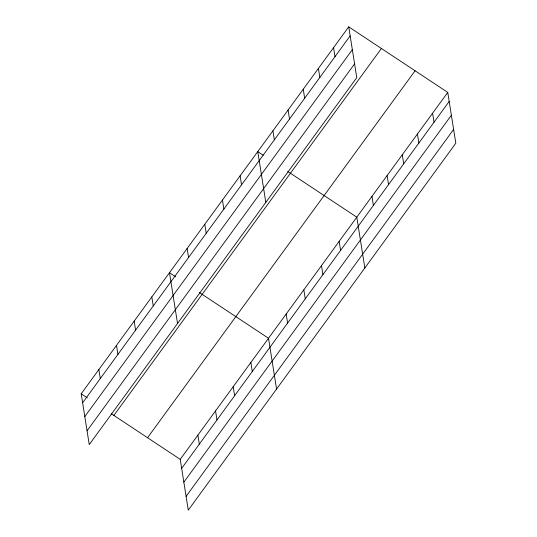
<?xml version="1.0" encoding="UTF-8"?>
<svg xmlns="http://www.w3.org/2000/svg" width="537" height="537" viewBox="0 0 537 537"><rect width="100%" height="100%" fill="white"/><g stroke="black" fill="none" stroke-linecap="round" stroke-linejoin="round"><path stroke-width="0.81" d="M348.728 26.85L356.769 77.643L89.243 444.582L81.194 393.789L348.728 26.85L447.757 92.418L455.806 143.211L188.272 510.15L180.231 459.357L447.757 92.418M82.624 402.81L350.151 35.872M84.806 416.598L352.339 49.652M87.061 430.795L354.588 63.856M113.878 415.43L381.404 48.484M147.547 437.722L415.081 70.783M181.66 468.378L449.187 101.439M183.842 482.166L451.369 115.22M186.091 496.369L453.617 129.424M263.211 155.213L257.767 151.609L265.808 202.402M287.725 171.444L356.796 217.176L364.845 267.97M175.606 276.756L169.484 272.702L177.525 323.489M199.442 292.537L268.513 338.27L276.562 389.057M81.194 393.789L87.323 397.85M111.152 413.624L180.231 459.357M432.6 113.213L434.03 122.235M417.437 134.002L418.867 143.023M402.28 154.797L403.71 163.819M387.117 175.592L388.546 184.614M371.96 196.388L373.39 205.403M333.564 47.645L334.994 56.667M318.407 68.434L319.83 77.456M339.142 241.395L340.572 250.417M303.244 89.229L304.674 98.251M321.488 265.614L322.912 274.635M288.087 110.025L289.517 119.046M303.828 289.832L305.258 298.854M272.924 130.813L274.353 139.835M286.174 314.051L287.604 323.073M240.106 175.827L241.536 184.849M250.86 362.488L252.289 371.51M222.452 200.046L223.882 209.068M233.199 386.707L234.629 395.729M204.792 224.265L206.221 233.286M215.545 410.926L216.975 419.941M187.138 248.483L188.568 257.505M197.885 435.138L199.314 444.159M151.823 296.921L153.253 305.942M134.169 321.139L135.599 330.154M116.509 345.351L117.939 354.373M98.855 369.57L100.285 378.592"/></g></svg>
